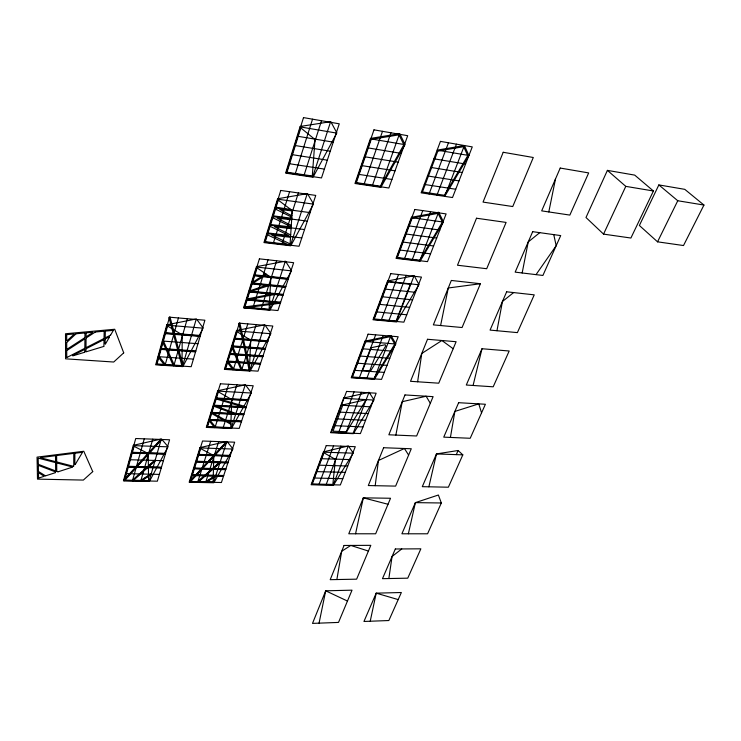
<?xml version="1.0" encoding="UTF-8"?>
<svg xmlns="http://www.w3.org/2000/svg" width="741" height="741" viewBox="0 0 741 741"><rect width="100%" height="100%" fill="white"/><g stroke="black" fill="none" stroke-linecap="round" stroke-linejoin="round"><path stroke-width="1.11" d="M73.757 466.145L73.776 453.52M74.841 464.542L74.869 453.381M84.817 352.086L84.835 349.622M84.844 348.196L84.909 339.082M84.919 337.525L84.956 333.117M85.965 351.651L85.984 348.881M85.993 347.446L86.067 338.109M86.086 336.553L86.113 333.005M103.907 346.269L104.027 339.813M104.046 338.378L104.175 331.357M105.083 343.954L105.176 339.063M105.203 337.627L105.324 331.246M290.518 237.296L271.734 235.11L290.083 243.882M291.083 228.608L274.402 226.663L290.222 234.758L290.704 234.471M291.194 226.839L272.799 217.734M291.658 219.845L277.097 218.086L290.843 225.255L291.324 224.958M291.824 217.187L275.495 209.101M292.232 210.926L279.811 209.425L291.463 215.64L291.945 215.353M270.687 224.551L291.185 226.978M270.502 283.951L249.124 291.028M291.75 218.262L273.383 215.863M268.038 232.961L288.842 235.527L270.122 226.311M375.196 485.688L378.447 460.504L404.419 448.5L408.624 455.085M388.849 578.545L392.072 556.491L401.761 548.942M417.628 381.782L421.768 353.476L441.905 340.499L453.177 348.742M336.868 579.545L341.712 551.258L350.799 545.441L368.407 551.063M450.417 437.431L454.872 411.422L478.769 403.873L481.557 412.876M496.961 330.736L502.444 301.513L513.606 292.575M395.861 435.097L402.243 401.696L426.14 396.231L430.308 403.308M522.164 272.975L528.231 241.936L539.754 232.665M548.794 211.935L555.509 178.914M319.065 623.153L325.697 590.809L352.021 590.169L338.507 622.421L312.507 623.394L325.697 590.809L347.464 601.053M440.599 325.54L448.277 287.99L480.409 283.729L462.069 327.522L433.346 324.873L451.325 280.45L480.409 283.729M370.222 621.236L376.206 593.152L401.353 592.513L388.849 620.532L363.951 621.467L376.206 593.152L398.195 599.599M355.56 533.789L363.331 497.841L390.535 498.258L375.65 533.789L348.779 533.779L363.331 497.841L388.015 504.269M408.374 533.789L415.386 502.63L438.385 495.016L441.321 502.982L427.576 533.789L401.9 533.789L415.386 502.63L441.321 502.982M428.872 486.8L436.468 453.927L458.114 450.5L462.81 454.863L448.37 487.207L422.296 486.67L436.468 453.927L462.81 454.863M473.082 385.477L482.002 348.733L509.178 351.002L493.191 386.811L466.293 385.024L482.002 348.733M276.078 207.211L289.546 209.323L289.842 208.795M124.062 480.492L135.733 438.524L169.578 439.774L157.351 481.187L124.062 480.492L161.205 439.469L149.108 481.011M144.282 438.839L132.463 480.668L155.091 460.457M165.15 364.97L178.433 317.954M152.766 439.154L140.809 480.844L151.09 474.212M173.885 365.554L187.316 318.713M182.555 366.128L196.133 319.464M189.798 481.854L202.543 441.006L234.665 442.192L221.42 482.511L189.798 481.854L226.709 441.905L213.584 482.345M210.657 441.303L197.773 482.02L220.086 462.338M215.066 427.353L228.691 384.283M233.359 369.509L247.79 323.891M252.746 308.228L268.057 259.813M273.327 243.178L289.601 191.706M295.205 174.005L312.545 119.171M218.706 441.599L205.711 482.187L215.742 475.722M223.161 427.696L236.916 384.783M241.631 370.065L256.201 324.604M261.193 309.006L276.652 260.776M281.96 244.215L298.382 192.947M304.032 175.321L321.52 120.727M231.211 428.039L245.086 385.274M249.847 370.611L264.546 325.327M269.585 309.775L285.174 261.74M290.528 245.234L307.098 194.188M312.795 176.636L330.43 122.274M364.044 184.296L382.504 131.324M278.134 200.626L278.644 200.422M267.445 234.851L286.035 243.613L285.785 244.15M256.97 268.39L257.46 268.186M372.371 185.546L390.961 132.787M380.642 186.778L399.362 134.251M318.917 484.531L333.57 445.869M338.591 432.642L354.05 391.869M359.339 377.901L375.668 334.83M381.263 320.075L398.538 274.513M404.466 258.878L422.768 210.601M429.058 194.022L448.481 142.772M326.105 484.679L340.851 446.138M345.899 432.957L361.46 392.313M366.786 378.401L383.217 335.478M388.849 320.77L406.235 275.374M412.191 259.804L430.604 211.713M436.921 195.198L456.465 144.162M333.237 484.827L348.094 446.406M353.17 433.263L368.833 392.758M374.186 378.892L390.72 336.118M396.389 321.464L413.876 276.236M419.869 260.721L438.385 212.815M464.394 145.542L444.748 196.374L468.914 155.499L464.394 145.542L437.162 150.117L468.914 155.499M456.28 454.631L458.114 450.5M607.398 170.374L585.992 217.502L603.545 234.119L630.897 238.028L653.423 190.993L634.722 175.117L607.398 170.374L625.784 186.362L653.423 190.993M603.545 234.119L625.784 186.362M658.86 184.917L639.381 225.486L657.545 241.835L683.508 245.54L703.95 205.053L684.777 189.344L658.86 184.917L677.765 200.746L703.95 205.053M657.545 241.835L677.765 200.746M105.444 343.991L109.446 337.099M110.622 335.08L113.216 330.597M75.184 464.561L82.362 452.501M536.03 274.633L556.185 245.688L553.759 234.619M123.654 480.307L160.806 439.265M124.46 480.687L161.603 439.672M189.418 481.669L226.348 441.701M190.168 482.048L227.079 442.099M260.869 276.949L260.795 276.476M264.908 275.43L264.963 275.911M67.033 340.786L74.1 334.228M66.764 342.416L76.027 333.82M132.111 480.437L154.739 460.217M132.815 480.909L155.443 460.698M253.774 282.645L253.83 283.127M197.449 481.789L219.762 462.097M198.106 482.252L220.401 462.569M67.033 349.233L84.835 337.674M86.382 336.664L92.736 332.542M66.82 350.53L84.613 338.98M86.16 337.97L95.293 332.033M251.486 283.034L265.843 273.725M251.996 283.794L266.658 274.494M140.54 480.548L150.821 473.916M141.086 481.141L151.359 474.509M205.461 481.9L215.492 475.435M205.952 482.474L215.983 476.009M67.033 357.403L84.733 348.353M86.271 347.566L103.944 338.526M105.481 337.739L110.529 335.154M72.711 355.569L84.557 349.511M86.095 348.724L103.749 339.693M105.287 338.906L109.196 336.905M38.81 478.038L43.951 476.37M45.599 475.842L55.547 472.619M58.048 471.804L72.275 467.2M249.319 291.935L270.558 285.09M72.84 355.856L84.669 352.253M86.197 351.78L103.759 346.436M246.697 299.021L274.689 293.538M246.744 299.966L274.716 294.473M244.261 306.969L280.515 302.254M244.224 307.913L280.459 303.189M40.764 457.54L55.334 455.706M56.798 455.52L73.591 453.399M75.045 453.223L82.205 452.316M66.885 334.608L73.97 333.959M76.166 333.756L84.761 332.968M86.308 332.829L92.625 332.255M95.404 331.996L103.99 331.208M105.518 331.07L113.049 330.384M192.012 474.759L223.717 475.509M125.97 473.629L159.352 474.407M191.882 475.166L223.587 475.907M314.073 478.019L342.787 478.695M191.762 475.565L223.458 476.306M128.008 466.284L161.492 467.163M194.114 468.025L225.903 468.858M127.897 466.7L161.371 467.58M193.985 468.423L225.773 469.257M316.481 471.619L345.25 472.369M127.776 467.117L161.251 467.988M193.855 468.831L225.644 469.655M129.832 459.735L163.4 460.698M196.106 461.643L227.978 462.56M318.899 465.181L347.733 466.015M195.976 462.051L227.839 462.968M196.235 461.235L228.108 462.162M131.907 452.288L165.567 453.362M198.366 454.4L230.321 455.409M131.787 452.714L165.447 453.779M198.236 454.807L230.192 455.817M321.335 458.698L350.234 459.605M131.666 453.131L165.326 454.196M198.106 455.224L230.053 456.224M133.751 445.637L167.503 446.804M200.385 447.935L232.424 449.027M323.78 452.167L352.753 453.168M208.99 420.351L241.362 421.824M209.258 419.499L241.631 420.981M209.129 419.925L241.492 421.407M333.746 425.621L362.979 426.955M211.481 412.366L243.946 413.95M211.352 412.802L243.808 414.376M336.275 418.869L365.572 420.295M211.213 413.228L243.669 414.803M213.723 405.188L246.271 406.874M213.593 405.623L246.132 407.3M338.832 412.079L368.194 413.589M213.454 406.059L245.993 407.726M215.983 397.963L248.615 399.742M215.844 398.399L248.476 400.177M341.397 405.234L370.824 406.837M215.714 398.834L248.328 400.603M218.123 391.118L250.829 392.999M343.981 398.352L373.483 400.047M227.515 361.015L260.582 363.322M158.5 356.662L193.41 359.098M227.376 361.469L260.434 363.766M354.504 370.324L384.264 372.399M227.237 361.914L260.286 364.211M160.797 348.418L195.809 350.975M229.877 353.466L263.027 355.884M160.667 348.891L195.68 351.438M229.729 353.92L262.879 356.328M357.181 363.192L387.015 365.369M160.538 349.354L195.541 351.901M229.59 354.374L262.731 356.782M232.248 345.852L265.482 348.39M162.844 341.055L197.958 343.722M232.109 346.316L265.334 348.835M359.876 356.023L389.775 358.292M231.961 346.769L265.185 349.289M164.91 333.635L200.116 336.414M234.351 339.119L267.668 341.749M165.178 332.681L200.394 335.478M234.638 338.192L267.964 340.832M165.039 333.154L200.255 335.942M234.499 338.656L267.816 341.295M362.59 348.789L392.554 351.16M167.253 325.206L202.562 328.115M236.907 330.94L270.317 333.691M365.322 341.508L395.361 343.981M246.873 299.012L280.644 302.245M246.725 299.494L280.487 302.717M376.437 311.878L406.753 314.777M246.568 299.975L280.339 303.189M249.374 291L283.238 294.362M249.226 291.482L283.081 294.835M379.272 304.338L409.653 307.348M249.069 291.963L282.923 295.307M251.894 282.932L285.85 286.406M251.736 283.414L285.693 286.887M382.124 296.752L412.58 299.864M251.588 283.905L285.535 287.369M254.432 274.8L288.481 278.403M254.274 275.281L288.323 278.885M384.996 289.101L415.516 292.325M254.126 275.772L288.166 279.366M256.84 267.093L290.972 270.817M387.886 281.395L418.48 284.739M267.26 233.684L301.772 237.944M399.658 250.013L430.54 253.83M269.919 225.171L304.523 229.571M402.659 242.029L433.615 245.956M272.605 216.594L307.293 221.124M405.679 233.98L436.699 238.037M275.3 207.952L310.09 212.621M408.726 225.875L439.821 230.053M278.023 199.236L312.906 204.053M411.792 217.706L442.961 222.013M289.12 163.678L324.391 169.096M358.653 174.348L391.933 179.461M424.287 184.426L455.743 189.251M291.954 154.61L327.318 160.176M361.673 165.586L395.036 170.838M427.464 175.941L458.994 180.906M294.807 145.468L330.273 151.192M364.711 156.759L398.167 162.159M430.669 167.401L462.273 172.505M297.678 136.261L333.246 142.142M367.777 147.857L401.316 153.406M433.902 158.796L465.58 164.039M300.577 126.97L336.247 133.019M370.87 138.882L404.493 144.588M40.681 457.818L55.306 461.597M56.779 461.976L73.498 466.302M38.458 458.197L55.482 462.588M56.946 462.968L72.312 466.941M216.103 397.982L246.382 406.892M215.594 398.806L245.873 407.707M213.306 406.022L235.49 414.386M213.88 405.225L236.055 413.589M38.625 465.468L55.594 471.934M38.393 464.366L55.38 470.841M56.844 471.406L57.909 471.804M211.694 412.422L230.896 423.176M211.009 413.172L230.849 424.269M38.504 471.489L45.423 475.824M38.791 472.851L44.025 476.13M158.037 356.967L164.687 365.267M208.684 420.212L214.631 427.631M158.972 356.365L165.614 364.674M209.573 419.638L215.511 427.066M227.83 361.173L233.813 369.222M226.922 361.756L232.915 369.805M162.325 341.277L173.375 365.776M163.363 340.823L174.385 365.322M232.609 346.093L242.122 369.842M231.609 346.538L241.14 370.287M170.022 317.009L183.073 365.952M168.939 317.361L182.027 366.304M239.852 322.993L250.347 370.444M238.815 323.335L249.346 370.778M38.189 458.355L38.31 464.255M38.337 465.626L38.449 471.396M38.486 472.99L38.588 477.926M56.622 455.678L56.677 461.865M56.687 463.134L56.761 471.295M55.519 455.817L55.575 461.439M55.584 462.708L55.668 470.692M66.69 334.793L66.699 340.703M66.709 342.537L66.727 349.131M66.727 350.678L66.746 357.292M182.221 334.849L182.017 365.628L157.009 363.961L167.577 326.021L182.221 334.849M213.816 455.585L213.112 481.937L190.4 481.465L200.663 448.62L213.816 455.585M231.748 399.566L230.729 427.594L207.545 426.603L218.4 391.85L231.748 399.566M250.736 340.267L249.365 370.13L225.681 368.546L237.176 331.727L250.736 340.267M270.873 277.384L269.094 309.247L244.9 307.015L257.108 267.946L270.873 277.384M292.26 210.601L290.037 244.66L265.306 241.696L278.283 200.153L292.26 210.601M315.018 139.521L312.294 176.006L287.017 172.218L300.837 127.961L315.018 139.521M335.395 459.411L332.839 484.438L312.267 484.012L323.984 452.816L335.395 459.411M133.324 445.313L123.441 480.9L149.395 481.428L168.087 446.684L161.482 438.987L133.324 445.313M166.808 324.817L155.693 364.813L182.842 366.61L203.182 328.004L196.439 318.936L166.808 324.817M169.485 317.185L156.351 364.387L191.169 366.702L204.896 320.214L169.485 317.185M134.075 446.351L124.683 480.094L148.589 480.594L148.209 453.52L134.075 446.351M199.987 447.62L189.187 482.243L213.843 482.752L232.98 448.916L226.996 441.432L199.987 447.62M217.724 390.766L206.294 427.4L231.47 428.474L251.403 392.887L245.382 384.783L217.724 390.766M236.499 330.56L224.393 369.37L250.106 371.084L270.9 333.58L264.852 324.808L236.499 330.56M256.432 266.677L243.576 307.867L269.844 310.284L291.574 270.715L285.498 261.193L256.432 266.677M277.606 198.783L263.944 242.576L290.787 245.79L313.526 203.96L307.432 193.605L277.606 198.783M300.161 126.47L285.609 173.125L313.045 177.229L336.877 132.926L330.782 121.663L300.161 126.47M220.41 383.782L206.915 427.001L239.204 428.381L253.209 385.765L220.41 383.782M239.334 323.169L225.042 368.962L258.007 371.158L272.827 326.031L239.334 323.169M259.415 258.841L244.243 307.441L277.921 310.544L293.64 262.694L259.415 258.841M280.765 190.446L264.63 242.131L299.04 246.253L315.749 195.411L280.765 190.446M303.504 117.606L286.313 172.672L321.492 177.933L339.267 123.812L303.504 117.606M370.491 138.41L354.967 183.49L380.865 187.353L405.095 144.504L399.714 133.658L370.491 138.41M373.983 129.842L355.652 183.046L388.849 188.01L407.698 135.696L373.983 129.842M371.25 139.364L356.338 182.601L380.42 186.213L403.891 144.671L399.001 134.843L371.25 139.364M323.447 451.871L311.109 484.753L333.441 485.207L353.262 453.057L348.381 445.962L323.447 451.871M343.648 398.028L330.634 432.707L353.374 433.68L374.01 399.936L369.129 392.295L343.648 398.028M364.98 341.156L351.234 377.799L374.39 379.336L395.898 343.88L391.035 335.636L364.98 341.156M387.543 281.015L373.001 319.769L396.583 321.946L419.026 284.637L414.2 275.717L387.543 281.015M411.45 217.289L396.037 258.368L420.064 261.24L443.516 221.92L438.728 212.269L411.45 217.289M326.244 445.6L311.692 484.382L340.341 484.975L355.282 446.675L326.244 445.6M346.584 391.415L331.227 432.327L360.395 433.578L376.15 393.202L346.584 391.415M368.073 334.182L351.845 377.401L381.541 379.383L398.176 336.757L368.073 334.182M390.794 273.633L373.631 319.371L403.873 322.159L421.462 277.088L390.794 273.633M414.877 209.481L396.685 257.951L427.492 261.638L446.119 213.908L414.877 209.481M440.441 141.383L421.129 192.836L452.51 197.532L472.267 146.903L440.441 141.383M365.656 341.87L352.457 377.012L373.992 378.447L394.814 344.083L390.405 336.609L365.656 341.87M388.173 281.913L374.261 318.963L396.111 320.983L410.273 284.322L388.173 281.913M412.135 218.132L397.333 257.535L419.675 260.211L442.396 222.105L438.042 213.362L412.135 218.132M437.848 151.034L422.453 191.975L444.359 195.263L467.756 155.666L463.681 146.681L437.848 151.034M342.888 404.901L333.005 431.179L346.621 431.771L366.174 399.621L342.888 404.901M371.25 347.714L362.627 370.454L370.62 371.009L385.82 345.797L385.19 344.732L371.25 347.714M344.056 545.469L330.208 579.675L356.634 579.166L370.806 545.339L344.056 545.469M383.616 447.731L368.305 485.55L395.62 486.115L411.274 448.759L383.616 447.731M404.975 394.944L388.849 434.791L416.627 435.986L433.105 396.648L404.975 394.944M427.52 339.267L410.505 381.309L438.746 383.19L456.113 341.721L427.52 339.267M476.509 218.225L457.484 265.232L486.698 268.724L506.103 222.42L476.509 218.225M503.204 152.276L483.039 202.098L512.753 206.544L533.298 157.5L503.204 152.276M395.324 548.988L382.476 578.665L407.754 578.175L420.86 548.822L395.324 548.988M458.642 402.696L443.739 437.144L470.211 438.274L485.401 404.262L458.642 402.696M506.649 291.806L490.07 330.097L517.385 332.616L534.242 294.853L506.649 291.806M532.677 231.674L515.162 272.132L542.903 275.457L560.705 235.582L532.677 231.674M560.215 168.059L541.68 210.87L569.848 215.085L588.678 172.922L560.215 168.059M123.719 352.846L113.716 362.025L65.597 358.829L65.514 333.756L114.716 329.263L123.719 352.846M92.736 471.619L83.353 480.075L37.504 479.131L37.05 457.141L83.77 451.269L92.736 471.619"/></g></svg>
